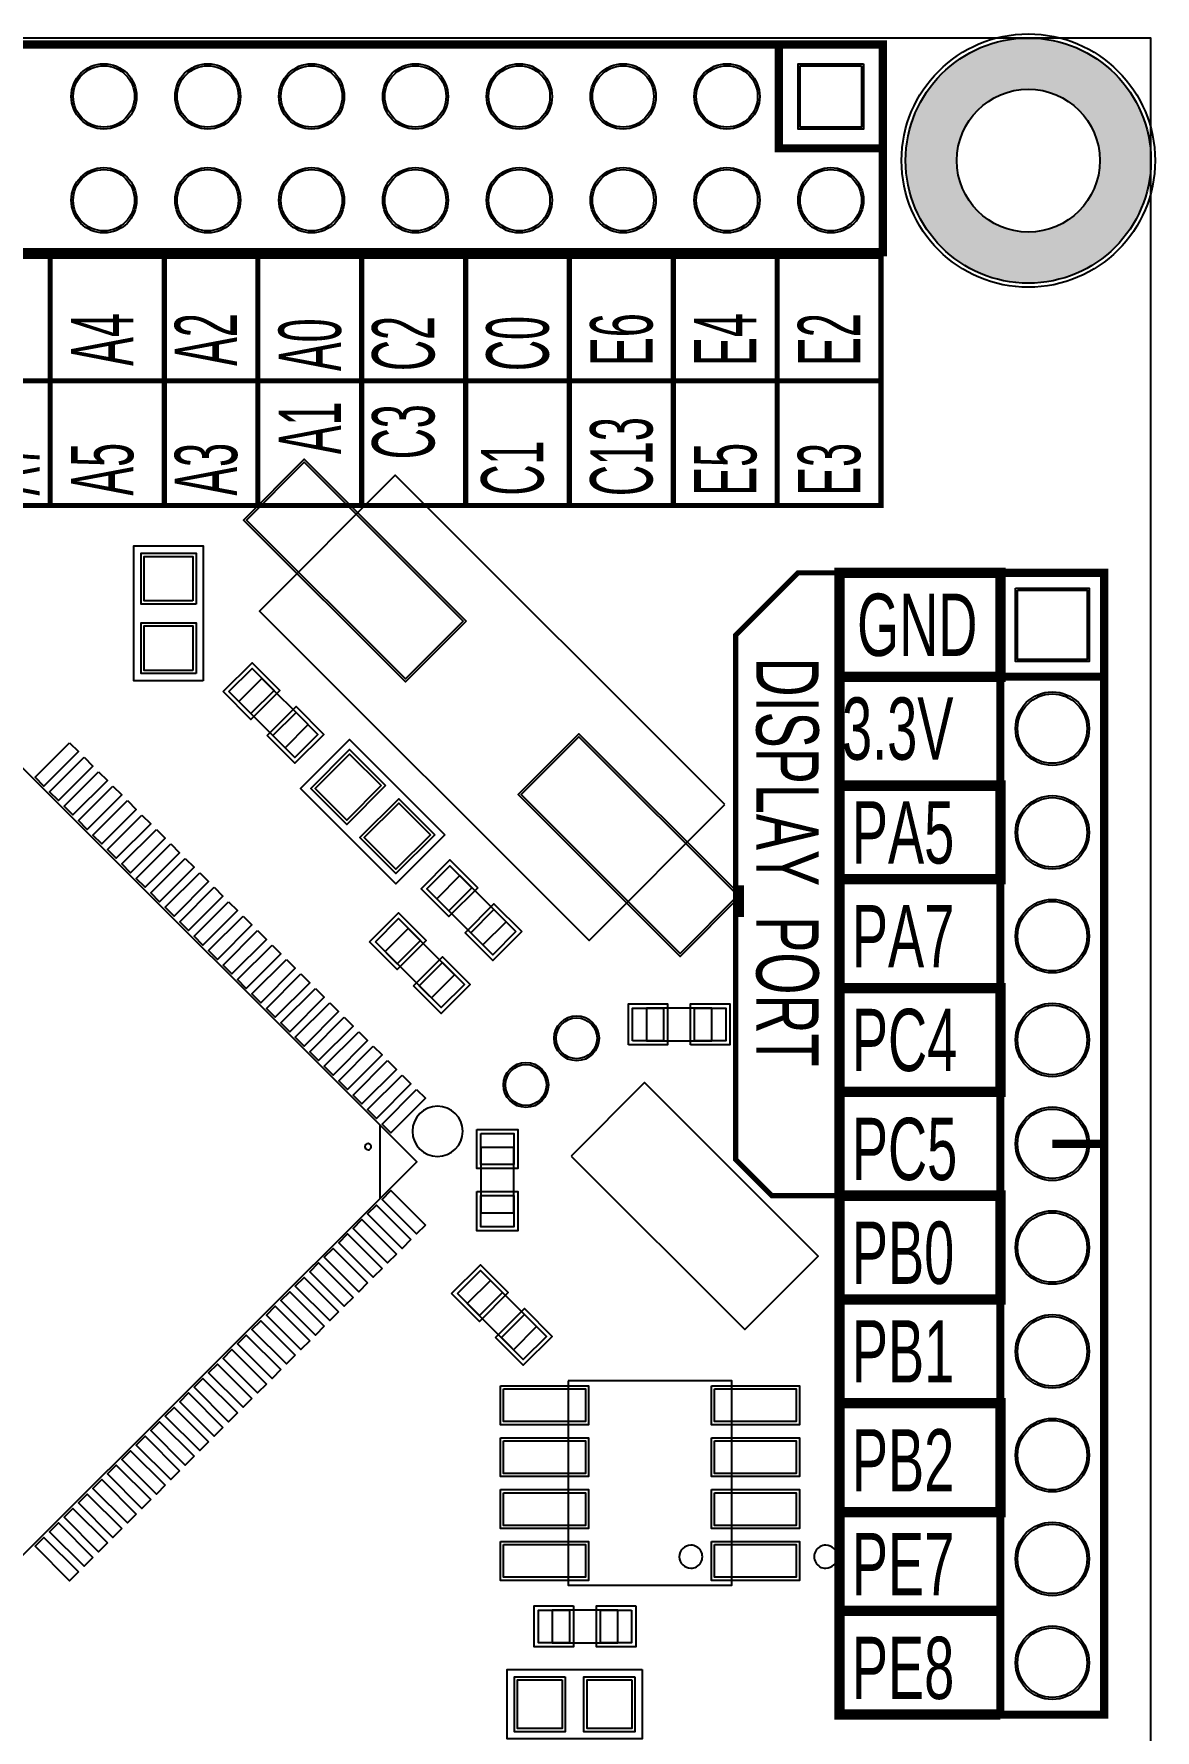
# Model space of a CAD drawing. Extents: x -50 to 55, y -63 to 0.
# Drawn here: x 27.68 to 55.1, y -41.41 to 0.1 of the extents above; entities that cross this region are included whole.
import ezdxf

# ---------------------------------------------------------------- set-up
doc = ezdxf.new("R2010")
doc.units = 0
doc.header["$MEASUREMENT"] = 0
doc.layers.get('0').update_dxf_attribs({"linetype": 'CONTINUOUS'})
for name, color, linetype in [('BG_OUTLINE', 254, 'CONTINUOUS'), ('BG_SILKSCREEN_TOP', 7, 'CONTINUOUS'), ('PG_ASSEMBLY_TOP', 111, 'CONTINUOUS'), ('PIN_BOTTOM', 150, 'CONTINUOUS'), ('PIN_PASTEMASK_TOP', 85, 'CONTINUOUS'), ('PIN_SOLDERMASK_BOTTOM', 85, 'CONTINUOUS'), ('PIN_SOLDERMASK_TOP', 85, 'CONTINUOUS'), ('PIN_TOP', 1, 'CONTINUOUS')]:
    doc.layers.add(name, color=color, linetype=linetype)

msp = doc.modelspace()

# ---------------------------------------------------------------- hatches: boundary and pattern name
at = {"linetype": 'Continuous'}
h = msp.add_hatch(color=0, dxfattribs=at)
h.dxf.hatch_style = 1
h.paths.add_polyline_path([(-35.000006, -51.999998, 1), (-29.000018, -51.999998, 1)])
h.paths.add_polyline_path([(-30.251015, -51.999998, -1), (-33.749009, -51.999998, -1)], flags=16)
h.paths.add_polyline_path([(49.000004, -51.999998, 1), (54.999992, -51.999998, 1)])
h.paths.add_polyline_path([(53.748995, -51.999998, -1), (50.251001, -51.999998, -1)], flags=16)
h.paths.add_polyline_path([(49.000004, -2.999994, 1), (54.999992, -2.999994, 1)])
h.paths.add_polyline_path([(53.748995, -2.999994, -1), (50.251001, -2.999994, -1)], flags=16)
h.paths.add_polyline_path([(-29.000018, -2.999994, 1), (-35.000006, -2.999994, 1)])
h.paths.add_polyline_path([(-33.749009, -2.999994, -1), (-30.251015, -2.999994, -1)], flags=16)

# ---------------------------------------------------------------- linework, layer by layer
at = {"layer": 'BG_OUTLINE', "color": 5}
msp.add_lwpolyline([(54.999992, -54.999992), (54.999992, 0), (-35.000006, 0), (-35.000006, -54.999992), (54.999992, -54.999992)], dxfattribs=at)
at = {"layer": 'BG_SILKSCREEN_TOP'}
for points in [[(-7.484008, -5.215992, 0.127, 0.127, 0), (-7.484008, -11.438992, 0.127, 0.127, 0), (48.395992, -11.438992, 0.127, 0.127, 0), (48.395992, -5.342992, 0.127, 0.127, 0), (-7.484008, -5.342992, 0.127, 0.127, 0), (-7.484008, -8.390992, 0.127, 0.127, 0), (48.395992, -8.390992, 0.127, 0.127, 0), (48.395992, -6.612992, 0.127, 0.127, 0)], [(25.535992, -5.342992, 0.127, 0.127, 0), (28.075992, -5.342992, 0.127, 0.127, 0), (28.075992, -11.438992, 0.127, 0.127, 0), (30.869992, -11.438992, 0.127, 0.127, 0), (30.869992, -5.215992, 0.127, 0.127, 0), (33.155992, -5.215992, 0.127, 0.127, 0), (33.155992, -11.438992, 0.127, 0.127, 0), (35.695992, -11.438992, 0.127, 0.127, 0), (35.695992, -5.215992, 0.127, 0.127, 0), (38.235992, -5.215992, 0.127, 0.127, 0), (38.235992, -11.438992, 0.127, 0.127, 0), (40.775992, -11.438992, 0.127, 0.127, 0), (40.775992, -5.215992, 0.127, 0.127, 0), (43.315992, -5.215992, 0.127, 0.127, 0), (43.315992, -11.438992, 0.127, 0.127, 0), (45.855992, -11.438992, 0.127, 0.127, 0), (45.855992, -5.342992, 0.127, 0.127, 0)], [(47.379992, -13.089992, 0.127, 0.127, 0), (46.363992, -13.089992, 0.127, 0.127, 0), (44.839992, -14.613992, 0.127, 0.127, 0), (44.839992, -27.440992, 0.127, 0.127, 0), (45.728992, -28.329992, 0.127, 0.127, 0), (47.379992, -28.329992, 0.127, 0.127, 0)], [(51.316992, -41.029992, 0.254, 0.254, 0), (47.379992, -41.029992, 0.254, 0.254, 0), (47.379992, -13.089992, 0.254, 0.254, 0), (51.316992, -13.089992, 0.254, 0.254, 0), (51.316992, -15.629992, 0.254, 0.254, 0), (47.379992, -15.629992, 0.254, 0.254, 0), (47.379992, -18.296992, 0.254, 0.254, 0), (51.316992, -18.296992, 0.254, 0.254, 0), (51.316992, -20.582992, 0.254, 0.254, 0), (47.379992, -20.582992, 0.254, 0.254, 0), (47.379992, -23.249992, 0.254, 0.254, 0), (51.316992, -23.249992, 0.254, 0.254, 0), (51.316992, -25.789992, 0.254, 0.254, 0), (47.379992, -25.789992, 0.254, 0.254, 0), (47.379992, -28.329992, 0.254, 0.254, 0), (51.316992, -28.329992, 0.254, 0.254, 0), (51.316992, -30.869992, 0.254, 0.254, 0), (47.379992, -30.869992, 0.254, 0.254, 0), (47.379992, -33.409992, 0.254, 0.254, 0), (51.316992, -33.409992, 0.254, 0.254, 0), (51.316992, -36.076992, 0.254, 0.254, 0), (47.379992, -36.076992, 0.254, 0.254, 0), (47.379992, -38.489992, 0.254, 0.254, 0), (51.316992, -38.489992, 0.254, 0.254, 0)]]:
    msp.add_lwpolyline(points, format="xyseb", dxfattribs=at)
msp.add_lwpolyline([(37.550192, -26.140334, 1), (37.550192, -27.37005, 1)], format="xyb", close=True, dxfattribs=at)
at = {"layer": 'PG_ASSEMBLY_TOP'}
for points, format in [([(48.439985, -0.159995, 0.2, 0.2, 0), (-7.440015, -0.159995, 0.2, 0.2, 0), (-7.440015, -5.239995, 0.2, 0.2, 0), (48.439985, -5.239995, 0.2, 0.2, 0), (48.439985, -0.159995, 0.2, 0.2, 0)], "xyseb"), ([(45.899985, -0.159995, 0.2, 0.2, 0), (45.899985, -2.699995, 0.2, 0.2, 0), (48.439985, -2.699995, 0.2, 0.2, 0)], "xyseb"), ([(51.316992, -13.089992, 0.2, 0.2, 0), (51.316992, -41.029992, 0.2, 0.2, 0), (53.856992, -41.029992, 0.2, 0.2, 0), (53.856992, -13.089992, 0.2, 0.2, 0), (51.316992, -13.089992, 0.2, 0.2, 0)], "xyseb"), ([(51.316992, -15.629992, 0.2, 0.2, 0), (53.856992, -15.629992, 0.2, 0.2, 0)], "xyseb"), ([(52.586992, -27.059992, 0.2, 0.2, 0), (53.856992, -27.059992, 0.2, 0.2, 0)], "xyseb"), ([(35.850881, -27.057401, 0.999994), (35.850983, -27.209801, 1.000006), (35.850881, -27.057401)], "xyb"), ([(43.745989, -36.882299, 0.999988), (43.745989, -37.447779, 1.000012), (43.745989, -36.882299)], "xyb"), ([(47.045982, -36.882299, 1.00001), (47.046007, -37.447779, 0.99999), (47.045982, -36.882299)], "xyb")]:
    msp.add_lwpolyline(points, format=format, dxfattribs=at)
for points in [[(44.577686, -18.760999), (36.516996, -10.700284), (33.194295, -14.022985), (41.254985, -22.0837), (44.577686, -18.760999)], [(34.385504, -16.801796), (33.254188, -15.67048), (32.68848, -16.236188), (33.819796, -17.367504), (34.385504, -16.801796)], [(26.999997, -17.460087), (16.960088, -27.499996), (26.999997, -37.53988), (37.039881, -27.499996), (26.999997, -17.460087)], [(37.529491, -21.062188), (38.660782, -22.193504), (39.22649, -21.627796), (38.0952, -20.49648), (37.529491, -21.062188)], [(37.966854, -22.923221), (36.835563, -21.791905), (36.269854, -22.357614), (37.401145, -23.48893), (37.966854, -22.923221)], [(44.258002, -23.738993), (42.65798, -23.738993), (42.65798, -24.538991), (44.258002, -24.538991), (44.258002, -23.738993)], [(40.818893, -27.359991), (45.06308, -31.604103), (46.859089, -29.808094), (42.615003, -25.563881), (40.818893, -27.359991)], [(36.141889, -26.602005), (36.141889, -28.397988)], [(39.413003, -28.74899), (39.413003, -27.148994), (38.613004, -27.148994), (38.613004, -28.74899), (39.413003, -28.74899)], [(39.973454, -31.533821), (38.842138, -30.40253), (38.276429, -30.968239), (39.407745, -32.09953), (39.973454, -31.533821)], [(40.745893, -32.864984), (40.745893, -37.865101), (44.746088, -37.865101), (44.746088, -32.864984), (40.745893, -32.864984)], [(40.356968, -39.270991), (41.95699, -39.270991), (41.95699, -38.470993), (40.356968, -38.470993), (40.356968, -39.270991)]]:
    msp.add_lwpolyline(points, dxfattribs=at)
for points in [[(31.821501, -15.730601), (30.121683, -15.730601), (30.121683, -12.430583), (31.821501, -12.430583)], [(37.732716, -19.497752), (36.530763, -20.699705), (34.19729, -18.366232), (35.399244, -17.164279)], [(42.553001, -39.926108), (42.553001, -41.625927), (39.252983, -41.625927), (39.252983, -39.926108)]]:
    msp.add_lwpolyline(points, close=True, dxfattribs=at)
at = {"layer": 'PIN_BOTTOM'}
for points in [[(47.920034, -0.679946), (47.920034, -2.180044), (46.419936, -2.180044), (46.419936, -0.679946)], [(51.736994, -13.509994), (53.43699, -13.509994), (53.43699, -15.20999), (51.736994, -15.20999)]]:
    msp.add_lwpolyline(points, close=True, dxfattribs=at)
for centre, radius in [((29.389985, -1.429995), 0.750049), ((31.929985, -1.429995), 0.750049), ((34.469985, -1.429995), 0.750049), ((37.009985, -1.429995), 0.750049), ((39.549985, -1.429995), 0.750049), ((42.089985, -1.429995), 0.750049), ((44.629985, -1.429995), 0.750049), ((51.999998, -2.999994), 1.748997), ((29.389985, -3.969995), 0.750049), ((31.929985, -3.969995), 0.750049), ((34.469985, -3.969995), 0.750049), ((37.009985, -3.969995), 0.750049), ((39.549985, -3.969995), 0.750049), ((42.089985, -3.969995), 0.750049), ((44.629985, -3.969995), 0.750049), ((47.169985, -3.969995), 0.750049), ((52.586992, -16.899992), 0.849998), ((52.586992, -19.439992), 0.849998), ((52.586992, -21.979992), 0.849998), ((40.951938, -24.4792), 0.500405), ((52.586992, -24.519992), 0.849998), ((39.71257, -25.621539), 0.500405), ((52.586992, -27.059992), 0.849998), ((52.586992, -29.599992), 0.849998), ((52.586992, -32.139992), 0.849998), ((52.586992, -34.679992), 0.849998), ((52.586992, -37.219992), 0.849998), ((52.586992, -39.759992), 0.849998)]:
    msp.add_circle(centre, radius, dxfattribs=at)
at = {"layer": 'PIN_PASTEMASK_TOP'}
for points in [[(38.178367, -14.270846), (36.764857, -15.684356), (32.876406, -11.795905), (34.289916, -10.382395)], [(31.568492, -13.776783), (30.374692, -13.776783), (30.374692, -12.684583), (31.568492, -12.684583)], [(31.568492, -15.476601), (30.374692, -15.476601), (30.374692, -14.384401), (31.568492, -14.384401)], [(32.448028, -15.995784), (33.013784, -15.430028), (33.551181, -15.967424), (32.985424, -16.533181)], [(33.522803, -17.07056), (34.08856, -16.504803), (34.625956, -17.0422), (34.0602, -17.607956)], [(28.551743, -17.247447), (28.76727, -17.462974), (27.923125, -18.307118), (27.707599, -18.091592)], [(44.895601, -20.988079), (43.48209, -22.401589), (39.593639, -18.513138), (41.00715, -17.099628)], [(28.905235, -17.600939), (29.120761, -17.816465), (28.276617, -18.66061), (28.061091, -18.445083)], [(36.172237, -18.295082), (35.328093, -19.139226), (34.555791, -18.366924), (35.399935, -17.52278)], [(29.258854, -17.954558), (29.47438, -18.170084), (28.630236, -19.014228), (28.41471, -18.798702)], [(29.612346, -18.30805), (29.827872, -18.523576), (28.983728, -19.36772), (28.768202, -19.152194)], [(29.965965, -18.661669), (30.181491, -18.877195), (29.337347, -19.721339), (29.12182, -19.505813)], [(30.319431, -19.015135), (30.534957, -19.230661), (29.690813, -20.074805), (29.475287, -19.859279)], [(37.374216, -19.49706), (36.530072, -20.341204), (35.75777, -19.568902), (36.601914, -18.724758)], [(30.673075, -19.368779), (30.888601, -19.584305), (30.044457, -20.42845), (29.828931, -20.212923)], [(31.026542, -19.722246), (31.242068, -19.937772), (30.397924, -20.781916), (30.182397, -20.56639)], [(31.38016, -20.075864), (31.595687, -20.291391), (30.751542, -21.135535), (30.536016, -20.920009)], [(38.392192, -20.793424), (37.826436, -21.359181), (37.289039, -20.821784), (37.854795, -20.256028)], [(31.733652, -20.429356), (31.949178, -20.644882), (31.105034, -21.489027), (30.889508, -21.2735)], [(32.087271, -20.782975), (32.302797, -20.998501), (31.458653, -21.842645), (31.243127, -21.627119)], [(32.44089, -21.136594), (32.656416, -21.35212), (31.812272, -22.196264), (31.596746, -21.980738)], [(32.794382, -21.490086), (33.009908, -21.705612), (32.165764, -22.549756), (31.950237, -22.33423)], [(36.029402, -22.117209), (36.595159, -21.551453), (37.132555, -22.08885), (36.566799, -22.654606)], [(39.466968, -21.8682), (38.901211, -22.433956), (38.363815, -21.89656), (38.929571, -21.330803)], [(33.148, -21.843704), (33.363527, -22.059231), (32.519382, -22.903375), (32.303856, -22.687849)], [(33.501492, -22.197196), (33.717018, -22.412722), (32.872874, -23.256867), (32.657348, -23.04134)], [(33.855111, -22.550815), (34.070637, -22.766341), (33.226493, -23.610485), (33.010967, -23.394959)], [(37.104178, -23.191985), (37.669934, -22.626229), (38.207331, -23.163625), (37.641575, -23.729382)], [(34.208603, -22.904307), (34.424129, -23.119833), (33.579985, -23.963977), (33.364459, -23.748451)], [(34.562222, -23.257926), (34.777748, -23.473452), (33.933604, -24.317596), (33.718077, -24.10207)], [(34.915688, -23.611392), (35.131214, -23.826918), (34.28707, -24.671062), (34.071544, -24.455536)], [(35.269332, -23.965036), (35.484858, -24.180562), (34.640714, -25.024707), (34.425188, -24.80918)], [(42.318013, -24.539042), (42.318013, -23.738942), (43.078007, -23.738942), (43.078007, -24.539042)], [(43.838, -24.539042), (43.838, -23.738942), (44.597994, -23.738942), (44.597994, -24.539042)], [(35.622799, -24.318503), (35.838325, -24.534029), (34.994181, -25.378173), (34.778654, -25.162647)], [(35.976417, -24.672121), (36.191944, -24.887648), (35.347799, -25.731792), (35.132273, -25.516266)], [(36.329909, -25.025613), (36.545435, -25.241139), (35.701291, -26.085284), (35.485765, -25.869757)], [(36.683528, -25.379232), (36.899054, -25.594758), (36.05491, -26.438902), (35.839384, -26.223376)], [(37.03702, -25.732724), (37.252546, -25.94825), (36.408402, -26.792394), (36.192876, -26.576868)], [(38.612953, -26.809002), (39.413053, -26.809002), (39.413053, -27.568995), (38.612953, -27.568995)], [(37.252546, -29.051742), (37.03702, -29.267269), (36.192876, -28.423124), (36.408402, -28.207598)], [(36.899054, -29.405234), (36.683528, -29.62076), (35.839384, -28.776616), (36.05491, -28.56109)], [(38.612953, -28.328989), (39.413053, -28.328989), (39.413053, -29.088982), (38.612953, -29.088982)], [(36.545435, -29.758853), (36.329909, -29.974379), (35.485765, -29.130235), (35.701291, -28.914709)], [(36.191944, -30.112345), (35.976417, -30.327871), (35.132273, -29.483727), (35.347799, -29.268201)], [(35.838325, -30.465964), (35.622799, -30.68149), (34.778654, -29.837346), (34.994181, -29.621819)], [(35.484858, -30.81943), (35.269332, -31.034956), (34.425188, -30.190812), (34.640714, -29.975286)], [(38.035977, -30.727809), (38.601733, -30.162053), (39.13913, -30.69945), (38.573374, -31.265206)], [(34.777748, -31.526541), (34.562222, -31.742067), (33.718077, -30.897923), (33.933604, -30.682396)], [(35.131214, -31.173074), (34.915688, -31.3886), (34.071544, -30.544456), (34.28707, -30.32893)], [(34.424129, -31.880159), (34.208603, -32.095686), (33.364459, -31.251541), (33.579985, -31.036015)], [(34.070637, -32.233651), (33.855111, -32.449177), (33.010967, -31.605033), (33.226493, -31.389507)], [(39.110753, -31.802585), (39.676509, -31.236829), (40.213905, -31.774225), (39.648149, -32.339982)], [(33.717018, -32.58727), (33.501492, -32.802796), (32.657348, -31.958652), (32.872874, -31.743126)], [(33.3634, -32.940889), (33.147873, -33.156415), (32.303729, -32.312271), (32.519255, -32.096745)], [(33.009908, -33.294381), (32.794382, -33.509907), (31.950237, -32.665763), (32.165764, -32.450236)], [(32.302797, -34.001491), (32.087271, -34.217017), (31.243127, -33.372873), (31.458653, -33.157347)], [(32.656416, -33.647872), (32.44089, -33.863399), (31.596746, -33.019254), (31.812272, -32.803728)], [(39.166089, -33.060031), (41.166085, -33.060031), (41.166085, -33.860131), (39.166089, -33.860131)], [(44.325896, -33.060031), (46.325892, -33.060031), (46.325892, -33.860131), (44.325896, -33.860131)], [(31.949178, -34.35511), (31.733652, -34.570636), (30.889508, -33.726492), (31.105034, -33.510966)], [(31.595687, -34.708602), (31.38016, -34.924128), (30.536016, -34.079984), (30.751542, -33.864458)], [(31.242068, -35.062221), (31.026542, -35.277747), (30.182397, -34.433603), (30.397924, -34.218076)], [(39.166089, -34.330031), (41.166085, -34.330031), (41.166085, -35.130131), (39.166089, -35.130131)], [(44.325896, -34.330031), (46.325892, -34.330031), (46.325892, -35.130131), (44.325896, -35.130131)], [(30.888601, -35.415687), (30.673075, -35.631213), (29.828931, -34.787069), (30.044457, -34.571543)], [(30.181491, -36.122798), (29.965965, -36.338324), (29.12182, -35.49418), (29.337347, -35.278653)], [(30.534957, -35.769331), (30.319431, -35.984857), (29.475287, -35.140713), (29.690813, -34.925187)], [(29.827872, -36.476416), (29.612346, -36.691943), (28.768202, -35.847798), (28.983728, -35.632272)], [(39.166089, -35.600031), (41.166085, -35.600031), (41.166085, -36.400131), (39.166089, -36.400131)], [(44.325896, -35.600031), (46.325892, -35.600031), (46.325892, -36.400131), (44.325896, -36.400131)], [(29.47438, -36.829908), (29.258854, -37.045434), (28.41471, -36.20129), (28.630236, -35.985764)], [(29.120761, -37.183527), (28.905235, -37.399053), (28.061091, -36.554909), (28.276617, -36.339383)], [(28.76727, -37.537019), (28.551743, -37.752545), (27.707599, -36.908401), (27.923125, -36.692875)], [(39.166089, -36.870031), (41.166085, -36.870031), (41.166085, -37.670131), (39.166089, -37.670131)], [(44.325896, -36.870031), (46.325892, -36.870031), (46.325892, -37.670131), (44.325896, -37.670131)], [(40.776995, -38.470942), (40.776995, -39.271042), (40.017002, -39.271042), (40.017002, -38.470942)], [(42.296982, -38.470942), (42.296982, -39.271042), (41.536989, -39.271042), (41.536989, -38.470942)], [(40.599183, -40.179117), (40.599183, -41.372917), (39.506983, -41.372917), (39.506983, -40.179117)], [(42.299001, -40.179117), (42.299001, -41.372917), (41.206801, -41.372917), (41.206801, -40.179117)]]:
    msp.add_lwpolyline(points, close=True, dxfattribs=at)
at = {"layer": 'PIN_SOLDERMASK_BOTTOM'}
for points in [[(47.969932, -0.630047), (47.969932, -2.229943), (46.370037, -2.229943), (46.370037, -0.630047)], [(51.686994, -13.459994), (53.48699, -13.459994), (53.48699, -15.25999), (51.686994, -15.25999)]]:
    msp.add_lwpolyline(points, close=True, dxfattribs=at)
for centre, radius in [((51.999998, -2.999994), 3.099994), ((29.389985, -1.429995), 0.799948), ((31.929985, -1.429995), 0.799948), ((34.469985, -1.429995), 0.799948), ((37.009985, -1.429995), 0.799948), ((39.549985, -1.429995), 0.799948), ((42.089985, -1.429995), 0.799948), ((44.629985, -1.429995), 0.799948), ((29.389985, -3.969995), 0.799948), ((31.929985, -3.969995), 0.799948), ((34.469985, -3.969995), 0.799948), ((37.009985, -3.969995), 0.799948), ((39.549985, -3.969995), 0.799948), ((42.089985, -3.969995), 0.799948), ((44.629985, -3.969995), 0.799948), ((47.169985, -3.969995), 0.799948), ((52.586992, -16.899992), 0.899998), ((52.586992, -19.439992), 0.899998), ((52.586992, -21.979992), 0.899998), ((52.586992, -24.519992), 0.899998), ((40.951938, -24.4792), 0.549897), ((39.71257, -25.621539), 0.549897), ((52.586992, -27.059992), 0.899998), ((52.586992, -29.599992), 0.899998), ((52.586992, -32.139992), 0.899998), ((52.586992, -34.679992), 0.899998), ((52.586992, -37.219992), 0.899998), ((52.586992, -39.759992), 0.899998)]:
    msp.add_circle(centre, radius, dxfattribs=at)
at = {"layer": 'PIN_SOLDERMASK_TOP'}
for points in [[(47.969932, -0.630047), (47.969932, -2.229943), (46.370037, -2.229943), (46.370037, -0.630047)], [(38.250209, -14.270846), (36.764857, -15.756198), (32.804564, -11.795905), (34.289916, -10.310553)], [(31.644692, -13.852983), (30.298492, -13.852983), (30.298492, -12.608383), (31.644692, -12.608383)], [(51.686994, -13.459994), (53.48699, -13.459994), (53.48699, -15.25999), (51.686994, -15.25999)], [(31.644692, -15.552801), (30.298492, -15.552801), (30.298492, -14.308201), (31.644692, -14.308201)], [(32.306607, -15.995712), (33.013712, -15.288607), (33.692602, -15.967496), (32.985496, -16.674602)], [(33.381382, -17.070488), (34.088488, -16.363382), (34.767377, -17.042272), (34.060272, -17.749377)], [(28.551743, -17.247447), (28.76727, -17.462974), (27.923125, -18.307118), (27.707599, -18.091592)], [(36.28, -18.295082), (35.328093, -19.246989), (34.448028, -18.366924), (35.399935, -17.415016)], [(44.967443, -20.988079), (43.48209, -22.473431), (39.521797, -18.513138), (41.00715, -17.027786)], [(28.905235, -17.600939), (29.120761, -17.816465), (28.276617, -18.66061), (28.061091, -18.445083)], [(29.258854, -17.954558), (29.47438, -18.170084), (28.630236, -19.014228), (28.41471, -18.798702)], [(29.612346, -18.30805), (29.827872, -18.523576), (28.983728, -19.36772), (28.768202, -19.152194)], [(29.965965, -18.661669), (30.181491, -18.877195), (29.337347, -19.721339), (29.12182, -19.505813)], [(37.481979, -19.49706), (36.530072, -20.448968), (35.650007, -19.568902), (36.601914, -18.616995)], [(30.319431, -19.015135), (30.534957, -19.230661), (29.690813, -20.074805), (29.475287, -19.859279)], [(30.673075, -19.368779), (30.888601, -19.584305), (30.044457, -20.42845), (29.828931, -20.212923)], [(31.026542, -19.722246), (31.242068, -19.937772), (30.397924, -20.781916), (30.182397, -20.56639)], [(31.38016, -20.075864), (31.595687, -20.291391), (30.751542, -21.135535), (30.536016, -20.920009)], [(38.533613, -20.793496), (37.826508, -21.500602), (37.147618, -20.821712), (37.854724, -20.114607)], [(31.733652, -20.429356), (31.949178, -20.644882), (31.105034, -21.489027), (30.889508, -21.2735)], [(32.087271, -20.782975), (32.302797, -20.998501), (31.458653, -21.842645), (31.243127, -21.627119)], [(32.44089, -21.136594), (32.656416, -21.35212), (31.812272, -22.196264), (31.596746, -21.980738)], [(32.794382, -21.490086), (33.009908, -21.705612), (32.165764, -22.549756), (31.950237, -22.33423)], [(35.887981, -22.117138), (36.595087, -21.410032), (37.273976, -22.088922), (36.566871, -22.796027)], [(39.608389, -21.868272), (38.901283, -22.575377), (38.222394, -21.896488), (38.929499, -21.189382)], [(33.148, -21.843704), (33.363527, -22.059231), (32.519382, -22.903375), (32.303856, -22.687849)], [(33.501492, -22.197196), (33.717018, -22.412722), (32.872874, -23.256867), (32.657348, -23.04134)], [(33.855111, -22.550815), (34.070637, -22.766341), (33.226493, -23.610485), (33.010967, -23.394959)], [(36.962757, -23.191913), (37.669862, -22.484808), (38.348752, -23.163697), (37.641646, -23.870803)], [(34.208603, -22.904307), (34.424129, -23.119833), (33.579985, -23.963977), (33.364459, -23.748451)], [(34.562222, -23.257926), (34.777748, -23.473452), (33.933604, -24.317596), (33.718077, -24.10207)], [(34.915688, -23.611392), (35.131214, -23.826918), (34.28707, -24.671062), (34.071544, -24.455536)], [(42.217963, -24.638991), (42.217963, -23.638993), (43.178057, -23.638993), (43.178057, -24.638991)], [(43.737949, -24.638991), (43.737949, -23.638993), (44.698044, -23.638993), (44.698044, -24.638991)], [(35.269332, -23.965036), (35.484858, -24.180562), (34.640714, -25.024707), (34.425188, -24.80918)], [(35.622799, -24.318503), (35.838325, -24.534029), (34.994181, -25.378173), (34.778654, -25.162647)], [(35.976417, -24.672121), (36.191944, -24.887648), (35.347799, -25.731792), (35.132273, -25.516266)], [(36.329909, -25.025613), (36.545435, -25.241139), (35.701291, -26.085284), (35.485765, -25.869757)], [(36.683528, -25.379232), (36.899054, -25.594758), (36.05491, -26.438902), (35.839384, -26.223376)], [(37.03702, -25.732724), (37.252546, -25.94825), (36.408402, -26.792394), (36.192876, -26.576868)], [(38.513004, -26.708951), (39.513002, -26.708951), (39.513002, -27.669046), (38.513004, -27.669046)], [(37.252546, -29.051742), (37.03702, -29.267269), (36.192876, -28.423124), (36.408402, -28.207598)], [(36.899054, -29.405234), (36.683528, -29.62076), (35.839384, -28.776616), (36.05491, -28.56109)], [(38.513004, -28.228938), (39.513002, -28.228938), (39.513002, -29.189033), (38.513004, -29.189033)], [(36.545435, -29.758853), (36.329909, -29.974379), (35.485765, -29.130235), (35.701291, -28.914709)], [(36.191944, -30.112345), (35.976417, -30.327871), (35.132273, -29.483727), (35.347799, -29.268201)], [(35.838325, -30.465964), (35.622799, -30.68149), (34.778654, -29.837346), (34.994181, -29.621819)], [(35.484858, -30.81943), (35.269332, -31.034956), (34.425188, -30.190812), (34.640714, -29.975286)], [(37.894556, -30.727738), (38.601661, -30.020632), (39.280551, -30.699522), (38.573445, -31.406627)], [(34.777748, -31.526541), (34.562222, -31.742067), (33.718077, -30.897923), (33.933604, -30.682396)], [(35.131214, -31.173074), (34.915688, -31.3886), (34.071544, -30.544456), (34.28707, -30.32893)], [(34.424129, -31.880159), (34.208603, -32.095686), (33.364459, -31.251541), (33.579985, -31.036015)], [(38.969332, -31.802513), (39.676437, -31.095408), (40.355326, -31.774297), (39.648221, -32.481403)], [(34.070637, -32.233651), (33.855111, -32.449177), (33.010967, -31.605033), (33.226493, -31.389507)], [(33.717018, -32.58727), (33.501492, -32.802796), (32.657348, -31.958652), (32.872874, -31.743126)], [(33.3634, -32.940889), (33.147873, -33.156415), (32.303729, -32.312271), (32.519255, -32.096745)], [(33.009908, -33.294381), (32.794382, -33.509907), (31.950237, -32.665763), (32.165764, -32.450236)], [(32.302797, -34.001491), (32.087271, -34.217017), (31.243127, -33.372873), (31.458653, -33.157347)], [(32.656416, -33.647872), (32.44089, -33.863399), (31.596746, -33.019254), (31.812272, -32.803728)], [(39.091032, -32.985075), (41.241142, -32.985075), (41.241142, -33.935086), (39.091032, -33.935086)], [(44.250839, -32.985075), (46.400949, -32.985075), (46.400949, -33.935086), (44.250839, -33.935086)], [(31.949178, -34.35511), (31.733652, -34.570636), (30.889508, -33.726492), (31.105034, -33.510966)], [(31.595687, -34.708602), (31.38016, -34.924128), (30.536016, -34.079984), (30.751542, -33.864458)], [(31.242068, -35.062221), (31.026542, -35.277747), (30.182397, -34.433603), (30.397924, -34.218076)], [(39.091032, -34.255075), (41.241142, -34.255075), (41.241142, -35.205086), (39.091032, -35.205086)], [(44.250839, -34.255075), (46.400949, -34.255075), (46.400949, -35.205086), (44.250839, -35.205086)], [(30.888601, -35.415687), (30.673075, -35.631213), (29.828931, -34.787069), (30.044457, -34.571543)], [(30.181491, -36.122798), (29.965965, -36.338324), (29.12182, -35.49418), (29.337347, -35.278653)], [(30.534957, -35.769331), (30.319431, -35.984857), (29.475287, -35.140713), (29.690813, -34.925187)], [(29.827872, -36.476416), (29.612346, -36.691943), (28.768202, -35.847798), (28.983728, -35.632272)], [(39.091032, -35.525075), (41.241142, -35.525075), (41.241142, -36.475086), (39.091032, -36.475086)], [(44.250839, -35.525075), (46.400949, -35.525075), (46.400949, -36.475086), (44.250839, -36.475086)], [(29.47438, -36.829908), (29.258854, -37.045434), (28.41471, -36.20129), (28.630236, -35.985764)], [(29.120761, -37.183527), (28.905235, -37.399053), (28.061091, -36.554909), (28.276617, -36.339383)], [(28.76727, -37.537019), (28.551743, -37.752545), (27.707599, -36.908401), (27.923125, -36.692875)], [(39.091032, -36.795075), (41.241142, -36.795075), (41.241142, -37.745086), (39.091032, -37.745086)], [(44.250839, -36.795075), (46.400949, -36.795075), (46.400949, -37.745086), (44.250839, -37.745086)], [(40.877046, -38.370993), (40.877046, -39.370991), (39.916951, -39.370991), (39.916951, -38.370993)], [(42.397033, -38.370993), (42.397033, -39.370991), (41.436938, -39.370991), (41.436938, -38.370993)], [(40.675383, -40.102917), (40.675383, -41.449117), (39.430783, -41.449117), (39.430783, -40.102917)], [(42.375201, -40.102917), (42.375201, -41.449117), (41.130601, -41.449117), (41.130601, -40.102917)]]:
    msp.add_lwpolyline(points, close=True, dxfattribs=at)
for centre, radius in [((51.999998, -2.999994), 3.099994), ((29.389985, -1.429995), 0.799948), ((31.929985, -1.429995), 0.799948), ((34.469985, -1.429995), 0.799948), ((37.009985, -1.429995), 0.799948), ((39.549985, -1.429995), 0.799948), ((42.089985, -1.429995), 0.799948), ((44.629985, -1.429995), 0.799948), ((29.389985, -3.969995), 0.799948), ((31.929985, -3.969995), 0.799948), ((34.469985, -3.969995), 0.799948), ((37.009985, -3.969995), 0.799948), ((39.549985, -3.969995), 0.799948), ((42.089985, -3.969995), 0.799948), ((44.629985, -3.969995), 0.799948), ((47.169985, -3.969995), 0.799948), ((52.586992, -16.899992), 0.899998), ((52.586992, -19.439992), 0.899998), ((52.586992, -21.979992), 0.899998), ((52.586992, -24.519992), 0.899998), ((40.951938, -24.4792), 0.549897), ((39.71257, -25.621539), 0.549897), ((52.586992, -27.059992), 0.899998), ((52.586992, -29.599992), 0.899998), ((52.586992, -32.139992), 0.899998), ((52.586992, -34.679992), 0.899998), ((52.586992, -37.219992), 0.899998), ((52.586992, -39.759992), 0.899998)]:
    msp.add_circle(centre, radius, dxfattribs=at)
at = {"layer": 'PIN_TOP'}
for points in [[(47.920034, -0.679946), (47.920034, -2.180044), (46.419936, -2.180044), (46.419936, -0.679946)], [(38.178367, -14.270846), (36.764857, -15.684356), (32.876406, -11.795905), (34.289916, -10.382395)], [(31.568492, -13.776783), (30.374692, -13.776783), (30.374692, -12.684583), (31.568492, -12.684583)], [(51.736994, -13.509994), (53.43699, -13.509994), (53.43699, -15.20999), (51.736994, -15.20999)], [(31.568492, -15.476601), (30.374692, -15.476601), (30.374692, -14.384401), (31.568492, -14.384401)], [(32.448028, -15.995784), (33.013784, -15.430028), (33.551181, -15.967424), (32.985424, -16.533181)], [(33.522803, -17.07056), (34.08856, -16.504803), (34.625956, -17.0422), (34.0602, -17.607956)], [(28.551743, -17.247447), (28.76727, -17.462974), (27.923125, -18.307118), (27.707599, -18.091592)], [(44.895601, -20.988079), (43.48209, -22.401589), (39.593639, -18.513138), (41.00715, -17.099628)], [(28.905235, -17.600939), (29.120761, -17.816465), (28.276617, -18.66061), (28.061091, -18.445083)], [(36.172237, -18.295082), (35.328093, -19.139226), (34.555791, -18.366924), (35.399935, -17.52278)], [(29.258854, -17.954558), (29.47438, -18.170084), (28.630236, -19.014228), (28.41471, -18.798702)], [(29.612346, -18.30805), (29.827872, -18.523576), (28.983728, -19.36772), (28.768202, -19.152194)], [(29.965965, -18.661669), (30.181491, -18.877195), (29.337347, -19.721339), (29.12182, -19.505813)], [(30.319431, -19.015135), (30.534957, -19.230661), (29.690813, -20.074805), (29.475287, -19.859279)], [(37.374216, -19.49706), (36.530072, -20.341204), (35.75777, -19.568902), (36.601914, -18.724758)], [(30.673075, -19.368779), (30.888601, -19.584305), (30.044457, -20.42845), (29.828931, -20.212923)], [(31.026542, -19.722246), (31.242068, -19.937772), (30.397924, -20.781916), (30.182397, -20.56639)], [(31.38016, -20.075864), (31.595687, -20.291391), (30.751542, -21.135535), (30.536016, -20.920009)], [(38.392192, -20.793424), (37.826436, -21.359181), (37.289039, -20.821784), (37.854795, -20.256028)], [(31.733652, -20.429356), (31.949178, -20.644882), (31.105034, -21.489027), (30.889508, -21.2735)], [(32.087271, -20.782975), (32.302797, -20.998501), (31.458653, -21.842645), (31.243127, -21.627119)], [(32.44089, -21.136594), (32.656416, -21.35212), (31.812272, -22.196264), (31.596746, -21.980738)], [(32.794382, -21.490086), (33.009908, -21.705612), (32.165764, -22.549756), (31.950237, -22.33423)], [(36.029402, -22.117209), (36.595159, -21.551453), (37.132555, -22.08885), (36.566799, -22.654606)], [(39.466968, -21.8682), (38.901211, -22.433956), (38.363815, -21.89656), (38.929571, -21.330803)], [(33.148, -21.843704), (33.363527, -22.059231), (32.519382, -22.903375), (32.303856, -22.687849)], [(33.501492, -22.197196), (33.717018, -22.412722), (32.872874, -23.256867), (32.657348, -23.04134)], [(33.855111, -22.550815), (34.070637, -22.766341), (33.226493, -23.610485), (33.010967, -23.394959)], [(37.104178, -23.191985), (37.669934, -22.626229), (38.207331, -23.163625), (37.641575, -23.729382)], [(34.208603, -22.904307), (34.424129, -23.119833), (33.579985, -23.963977), (33.364459, -23.748451)], [(34.562222, -23.257926), (34.777748, -23.473452), (33.933604, -24.317596), (33.718077, -24.10207)], [(34.915688, -23.611392), (35.131214, -23.826918), (34.28707, -24.671062), (34.071544, -24.455536)], [(35.269332, -23.965036), (35.484858, -24.180562), (34.640714, -25.024707), (34.425188, -24.80918)], [(42.318013, -24.539042), (42.318013, -23.738942), (43.078007, -23.738942), (43.078007, -24.539042)], [(43.838, -24.539042), (43.838, -23.738942), (44.597994, -23.738942), (44.597994, -24.539042)], [(35.622799, -24.318503), (35.838325, -24.534029), (34.994181, -25.378173), (34.778654, -25.162647)], [(35.976417, -24.672121), (36.191944, -24.887648), (35.347799, -25.731792), (35.132273, -25.516266)], [(36.329909, -25.025613), (36.545435, -25.241139), (35.701291, -26.085284), (35.485765, -25.869757)], [(36.683528, -25.379232), (36.899054, -25.594758), (36.05491, -26.438902), (35.839384, -26.223376)], [(37.03702, -25.732724), (37.252546, -25.94825), (36.408402, -26.792394), (36.192876, -26.576868)], [(38.612953, -26.809002), (39.413053, -26.809002), (39.413053, -27.568995), (38.612953, -27.568995)], [(37.252546, -29.051742), (37.03702, -29.267269), (36.192876, -28.423124), (36.408402, -28.207598)], [(36.899054, -29.405234), (36.683528, -29.62076), (35.839384, -28.776616), (36.05491, -28.56109)], [(38.612953, -28.328989), (39.413053, -28.328989), (39.413053, -29.088982), (38.612953, -29.088982)], [(36.545435, -29.758853), (36.329909, -29.974379), (35.485765, -29.130235), (35.701291, -28.914709)], [(36.191944, -30.112345), (35.976417, -30.327871), (35.132273, -29.483727), (35.347799, -29.268201)], [(35.838325, -30.465964), (35.622799, -30.68149), (34.778654, -29.837346), (34.994181, -29.621819)], [(35.484858, -30.81943), (35.269332, -31.034956), (34.425188, -30.190812), (34.640714, -29.975286)], [(38.035977, -30.727809), (38.601733, -30.162053), (39.13913, -30.69945), (38.573374, -31.265206)], [(34.777748, -31.526541), (34.562222, -31.742067), (33.718077, -30.897923), (33.933604, -30.682396)], [(35.131214, -31.173074), (34.915688, -31.3886), (34.071544, -30.544456), (34.28707, -30.32893)], [(34.424129, -31.880159), (34.208603, -32.095686), (33.364459, -31.251541), (33.579985, -31.036015)], [(34.070637, -32.233651), (33.855111, -32.449177), (33.010967, -31.605033), (33.226493, -31.389507)], [(39.110753, -31.802585), (39.676509, -31.236829), (40.213905, -31.774225), (39.648149, -32.339982)], [(33.717018, -32.58727), (33.501492, -32.802796), (32.657348, -31.958652), (32.872874, -31.743126)], [(33.3634, -32.940889), (33.147873, -33.156415), (32.303729, -32.312271), (32.519255, -32.096745)], [(33.009908, -33.294381), (32.794382, -33.509907), (31.950237, -32.665763), (32.165764, -32.450236)], [(32.302797, -34.001491), (32.087271, -34.217017), (31.243127, -33.372873), (31.458653, -33.157347)], [(32.656416, -33.647872), (32.44089, -33.863399), (31.596746, -33.019254), (31.812272, -32.803728)], [(39.166089, -33.060031), (41.166085, -33.060031), (41.166085, -33.860131), (39.166089, -33.860131)], [(44.325896, -33.060031), (46.325892, -33.060031), (46.325892, -33.860131), (44.325896, -33.860131)], [(31.949178, -34.35511), (31.733652, -34.570636), (30.889508, -33.726492), (31.105034, -33.510966)], [(31.595687, -34.708602), (31.38016, -34.924128), (30.536016, -34.079984), (30.751542, -33.864458)], [(31.242068, -35.062221), (31.026542, -35.277747), (30.182397, -34.433603), (30.397924, -34.218076)], [(39.166089, -34.330031), (41.166085, -34.330031), (41.166085, -35.130131), (39.166089, -35.130131)], [(44.325896, -34.330031), (46.325892, -34.330031), (46.325892, -35.130131), (44.325896, -35.130131)], [(30.888601, -35.415687), (30.673075, -35.631213), (29.828931, -34.787069), (30.044457, -34.571543)], [(30.181491, -36.122798), (29.965965, -36.338324), (29.12182, -35.49418), (29.337347, -35.278653)], [(30.534957, -35.769331), (30.319431, -35.984857), (29.475287, -35.140713), (29.690813, -34.925187)], [(29.827872, -36.476416), (29.612346, -36.691943), (28.768202, -35.847798), (28.983728, -35.632272)], [(39.166089, -35.600031), (41.166085, -35.600031), (41.166085, -36.400131), (39.166089, -36.400131)], [(44.325896, -35.600031), (46.325892, -35.600031), (46.325892, -36.400131), (44.325896, -36.400131)], [(29.47438, -36.829908), (29.258854, -37.045434), (28.41471, -36.20129), (28.630236, -35.985764)], [(29.120761, -37.183527), (28.905235, -37.399053), (28.061091, -36.554909), (28.276617, -36.339383)], [(28.76727, -37.537019), (28.551743, -37.752545), (27.707599, -36.908401), (27.923125, -36.692875)], [(39.166089, -36.870031), (41.166085, -36.870031), (41.166085, -37.670131), (39.166089, -37.670131)], [(44.325896, -36.870031), (46.325892, -36.870031), (46.325892, -37.670131), (44.325896, -37.670131)], [(40.776995, -38.470942), (40.776995, -39.271042), (40.017002, -39.271042), (40.017002, -38.470942)], [(42.296982, -38.470942), (42.296982, -39.271042), (41.536989, -39.271042), (41.536989, -38.470942)], [(40.599183, -40.179117), (40.599183, -41.372917), (39.506983, -41.372917), (39.506983, -40.179117)], [(42.299001, -40.179117), (42.299001, -41.372917), (41.206801, -41.372917), (41.206801, -40.179117)]]:
    msp.add_lwpolyline(points, close=True, dxfattribs=at)
for centre, radius in [((51.999998, -2.999994), 2.999994), ((29.389985, -1.429995), 0.750049), ((31.929985, -1.429995), 0.750049), ((34.469985, -1.429995), 0.750049), ((37.009985, -1.429995), 0.750049), ((39.549985, -1.429995), 0.750049), ((42.089985, -1.429995), 0.750049), ((44.629985, -1.429995), 0.750049), ((29.389985, -3.969995), 0.750049), ((31.929985, -3.969995), 0.750049), ((34.469985, -3.969995), 0.750049), ((37.009985, -3.969995), 0.750049), ((39.549985, -3.969995), 0.750049), ((42.089985, -3.969995), 0.750049), ((44.629985, -3.969995), 0.750049), ((47.169985, -3.969995), 0.750049), ((52.586992, -16.899992), 0.849998), ((52.586992, -19.439992), 0.849998), ((52.586992, -21.979992), 0.849998), ((40.951938, -24.4792), 0.500405), ((52.586992, -24.519992), 0.849998), ((39.71257, -25.621539), 0.500405), ((52.586992, -27.059992), 0.849998), ((52.586992, -29.599992), 0.849998), ((52.586992, -32.139992), 0.849998), ((52.586992, -34.679992), 0.849998), ((52.586992, -37.219992), 0.849998), ((52.586992, -39.759992), 0.849998)]:
    msp.add_circle(centre, radius, dxfattribs=at)

# ---------------------------------------------------------------- texts
at = {"layer": 'BG_SILKSCREEN_TOP'}
for s, rotation, width, p in [('A4', 90, 0.516667, (30.107992, -8.022692)), ('A2', 90, 0.516667, (32.647992, -8.022692)), ('A0', 90, 0.516667, (35.187992, -8.149692)), ('C2', 90, 0.516667, (37.473992, -8.149692)), ('C0', 90, 0.516667, (40.267992, -8.149692)), ('E6', 90, 0.516667, (42.807992, -8.022692)), ('E4', 90, 0.516667, (45.347992, -8.022692)), ('E2', 90, 0.516667, (47.887992, -8.022692)), ('A1', 90, 0.516667, (35.187992, -10.181692)), ('C3', 90, 0.516667, (37.473992, -10.308692)), ('C13', 90, 0.516667, (42.807992, -11.210392)), ('A5', 90, 0.516667, (30.107992, -11.197692)), ('A3', 90, 0.516667, (32.647992, -11.197692)), ('C1', 90, 0.516667, (40.140992, -11.197692)), ('E5', 90, 0.516667, (45.347992, -11.197692)), ('E3', 90, 0.516667, (47.887992, -11.197692)), ('A7', 90, 0.516667, (27.821992, -11.197692)), ('DISPLAY_PORT', 270, 0.65, (45.347992, -15.160092))]:
    msp.add_text(s, height=1.524, rotation=rotation, dxfattribs=dict(at, width=width)).set_placement(p)
at = {"layer": 'BG_SILKSCREEN_TOP', "width": 0.65}
for s, p in [('GND', (47.811792, -15.121992)), ('3.3V', (47.443492, -17.661992)), ('PA5', (47.684792, -20.201992)), ('PA7', (47.684792, -22.741992)), ('PC4', (47.684792, -25.281992)), ('PC5', (47.684792, -27.948992)), ('PB0', (47.684792, -30.488992)), ('PB1', (47.684792, -32.901992)), ('PB2', (47.684792, -35.568992)), ('PE7', (47.684792, -38.108992)), ('PE8', (47.684792, -40.648992))]:
    msp.add_text(s, height=1.524, dxfattribs=at).set_placement(p)

doc.saveas('drawing.dxf')
